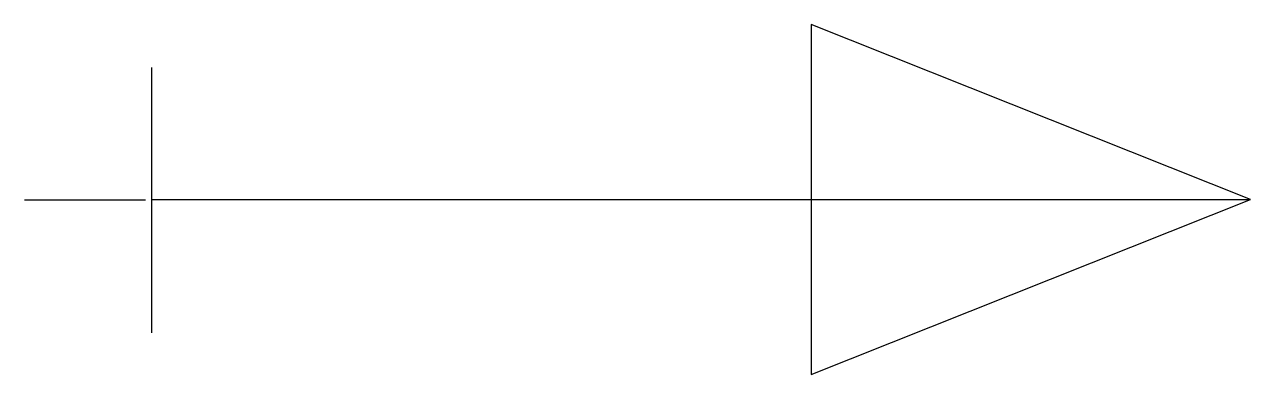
# Model space of a CAD drawing. Extents: x 5.22 to 11.71, y -7.54 to -5.69.
import ezdxf

# ---------------------------------------------------------------- set-up
doc = ezdxf.new("R2010")
doc.units = 0
doc.layers.add('DEFAULT_1_2_778', color=1, linetype='CONTINUOUS')
doc.layers.add('DEFAULT_255_2_778', color=255, linetype='CONTINUOUS')

msp = doc.modelspace()

# ---------------------------------------------------------------- linework, layer by layer
at = {"layer": 'DEFAULT_1_2_778'}
for p, q in [((5.894, -7.3197), (5.894, -5.9166)), ((5.8599, -6.6183), (5.2188, -6.6183))]:
    msp.add_line(p, q, dxfattribs=at)
at = {"layer": 'DEFAULT_255_2_778'}
for p, q in [((11.7145, -6.6146), (9.3862, -5.6886)), ((9.3862, -5.6886), (9.3862, -7.5407)), ((5.8937, -6.6146), (11.7145, -6.6146)), ((9.3862, -7.5407), (11.7145, -6.6146))]:
    msp.add_line(p, q, dxfattribs=at)

doc.saveas('drawing.dxf')
